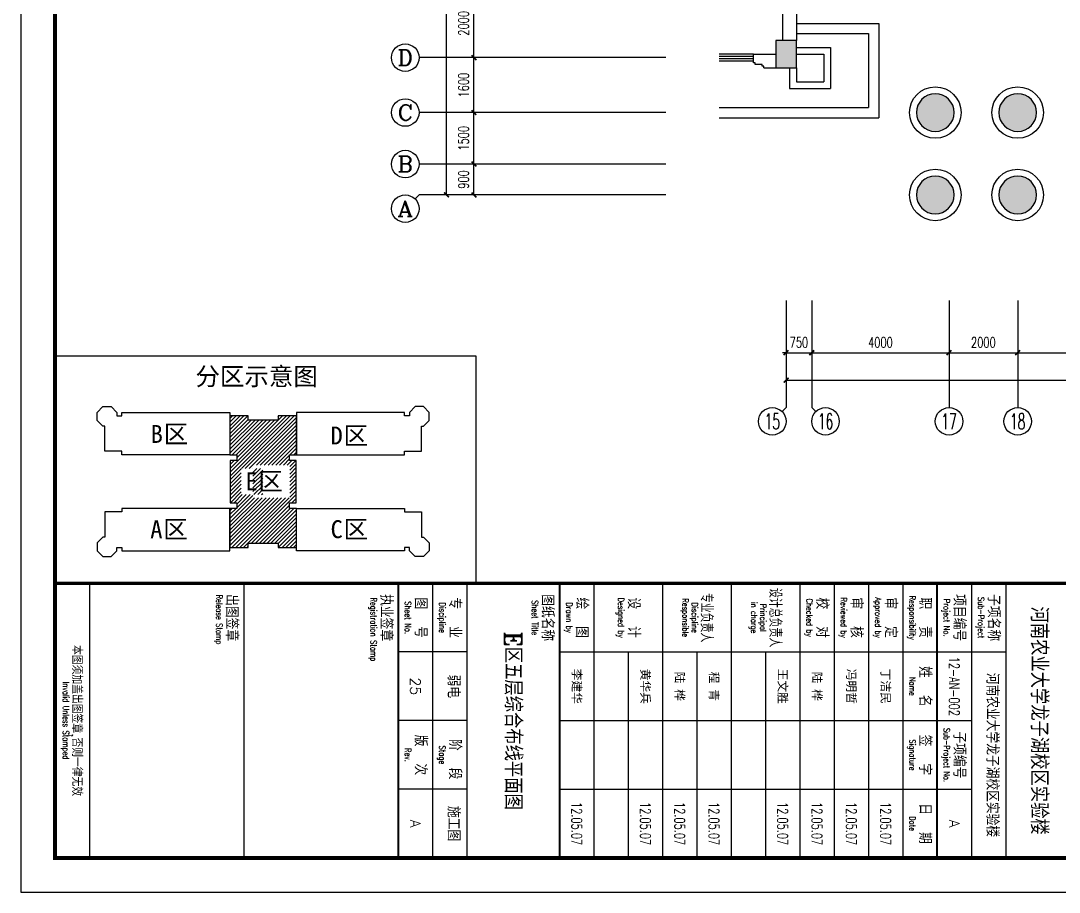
# Model space of a CAD drawing. Extents: x 190999 to 834799, y -200814 to 215286.
# Drawn here: x 666599 to 696859, y -200814 to -175421 of the extents above; entities that cross this region are included whole.
import ezdxf
from ezdxf.enums import TextEntityAlignment as Align

# ---------------------------------------------------------------- set-up
doc = ezdxf.new("R2010")
doc.units = 0
doc.header["$LTSCALE"] = 1000
doc.header["$MEASUREMENT"] = 0
for name, color, linetype in [('A-墙线', 2, 'Continuous'), ('A-外包装修', 250, 'Continuous'), ('A-外窗', 145, 'Continuous'), ('AXIS', 3, 'Continuous'), ('AXIS_TEXT', 7, 'Continuous'), ('COLUMN', 2, 'Continuous'), ('PUB_HATCH', 250, 'Continuous'), ('图框', 189, 'Continuous'), ('房间名称', 7, 'Continuous')]:
    doc.layers.add(name, color=color, linetype=linetype)
doc.styles.add('_TCH_AXIS', font='COMPLEX', dxfattribs={"bigfont": 'GBCBIG'})
doc.styles.add('COMPLEX', font='COMPLEX')
doc.styles.add('DIM_FONT', font='SIMPLEX', dxfattribs={"width": 0.7, "bigfont": 'GBCBIG'})
doc.styles.add('HT', font='simhei.ttf')
doc.styles.add('TKZ1_tjhts.shx', font='tjromant.shx', dxfattribs={"bigfont": 'tjhts.shx'})
doc.styles.add('TKZ2_tjkts.shx', font='tjromant.shx', dxfattribs={"bigfont": 'tjkts.shx'})
doc.styles.add('车', font='simhei.ttf')
doc.dimstyles.new('DIMN', dxfattribs={"dimtxt": 300, "dimasz": 100, "dimexe": 250, "dimexo": 300, "dimgap": 150, "dimtad": 1, "dimdec": 0, "dimzin": 0, "dimdsep": 46, "dimtxsty": 'DIM_FONT', "dimblk": 'ARCHTICK', "dimcen": 0.09, "dimclrt": 7, "dimazin": 2, "dimtfac": 1, "dimtdec": 0, "dimtix": 1, "dimtmove": 2, "dimatfit": 3, "dimfxl": 0, "dimtolj": 1, "dimtzin": 0, "dimarcsym": 0})

# ---------------------------------------------------------------- blocks, each defined once
blk = doc.blocks.new('TJAD_TK_A0')
at = {"layer": '图框'}
for p, q in [((2162, -441.7), (2162, 399.3)), ((2072, -154.7), (2152, -154.7)), ((2092, -284.7), (2092, -154.7)), ((2072, -164.7), (2152, -164.7)), ((2112, -284.7), (2112, -164.7)), ((2132, -284.7), (2132, -164.7)), ((2072, -184.7), (2152, -184.7)), ((2072, -194.7), (2152, -194.7)), ((2072, -204.7), (2152, -204.7)), ((2072, -214.7), (2152, -214.7)), ((2092, -224.7), (2152, -224.7)), ((2072, -234.7), (2152, -234.7)), ((2092, -244.7), (2152, -244.7)), ((2072, -254.7), (2152, -254.7)), ((2092, -264.7), (2152, -264.7)), ((2072, -274.7), (2152, -274.7)), ((2072, -311.7), (2152, -311.7)), ((2092, -311.7), (2092, -331.7)), ((2112, -311.7), (2112, -331.7)), ((2132, -311.7), (2132, -331.7)), ((2072, -321.7), (2152, -321.7)), ((2072, -376.7), (2152, -376.7)), ((2072, -421.7), (2152, -421.7)), ((973, -441.7), (2162, -441.7))]:
    blk.add_line(p, q, dxfattribs=at)
at = {"layer": '图框', "const_width": 1.2}
blk.add_lwpolyline([(2152, -431.7), (2152, 389.3), (998, 389.3), (998, -431.7)], close=True, dxfattribs=at)
at = {"layer": '图框'}
for points, const_width in [([(2072, 389.3), (2072, -431.7)], 1), ([(2072, -174.7), (2152, -174.7)], 0.6), ([(2072, -284.7), (2152, -284.7)], 0.6), ([(2072, -331.7), (2152, -331.7)], 0.6)]:
    blk.add_lwpolyline(points, dxfattribs=dict(at, const_width=const_width))
at = {"layer": '图框', "color": 3, "style": 'TKZ1_tjhts.shx'}
for s, height, p in [('河南农业大学龙子湖校区实验楼', 5, (2112, -144.91)), ('河南农业大学龙子湖校区实验楼', 3.6, (2122, -158.54)), ('A', 3, (2142, -169.7)), ('弱电', 3.6, (2102, -315.54)), ('施工图', 3.6, (2142, -315.54)), ('A', 3, (2142, -326.7))]:
    blk.add_text(s, height=height, dxfattribs=at).set_placement(p, align=Align.MIDDLE_CENTER)
at = {"layer": '图框', "style": 'TKZ2_tjkts.shx'}
for s, height, p in [('子项名称', 3.6, (2082, -158.16)), ('项目编号', 3.6, (2082, -168.16)), ('子项编号', 3.6, (2122, -168.16)), ('职  责', 3.6, (2082, -178.16)), ('姓  名', 3.6, (2102, -178.16)), ('签  字', 3.6, (2122, -178.16)), ('日  期', 3.6, (2142, -178.16)), ('审  定', 3.6, (2082, -188.16)), ('审  核', 3.6, (2082, -198.16)), ('校  对', 3.6, (2082, -208.16)), ('设  计', 3.6, (2082, -263.06)), ('绘  图', 3.6, (2082, -278.16)), ('图纸名称', 3.6, (2082, -288.16)), ('专  业', 3.6, (2082, -315.16)), (' 阶  段', 3.6, (2122, -315.16)), ('图  号', 3.6, (2082, -325.16)), ('版  次', 3.6, (2122, -325.16)), ('执业签章', 3.6, (2082, -335.16)), ('出图签章', 3.6, (2082, -380.16)), ('本图须加盖出图签章,否则一律无效', 3, (2112, -425.28))]:
    blk.add_text(s, height=height, dxfattribs=at).set_placement(p, align=Align.MIDDLE_CENTER)
for s, height, width, p in [('Sub-Project', 1.8, 0.8, (2082, -161.86)), ('Project No.', 1.8, 0.8, (2082, -171.86)), ('Sub-Project No.', 1.8, 0.7, (2122, -171.86)), ('Responsibility', 1.8, 0.8, (2082, -181.86)), ('Name', 1.8, 0.8, (2102, -181.86)), ('Signature', 1.8, 0.8, (2122, -181.86)), ('Date', 1.8, 0.8, (2142, -181.86)), ('Approved by', 1.8, 0.8, (2082, -191.86)), ('Reviewed by', 1.8, 0.8, (2082, -201.86)), ('Checked by', 1.8, 0.8, (2082, -211.86)), ('设计总负责人', 3.6, 0.8, (2082, -221.83)), ('Principal', 1.8, 0.8, (2082, -225.35)), ('in charge', 1.8, 0.8, (2082, -228)), ('专业负责人', 3.6, 0.8, (2082, -241.83)), ('Discipline', 1.8, 0.8, (2082, -245.28)), ('Responsible', 1.8, 0.8, (2082, -248)), ('Designed by', 1.8, 0.8, (2082, -266.76)), ('Drawn by', 1.8, 0.8, (2082, -281.86)), ('Sheet Title', 1.8, 0.8, (2082, -291.86)), ('Discipline', 1.8, 0.8, (2082, -318.86)), ('Stage', 1.8, 0.8, (2122, -318.86)), ('Sheet No.', 1.8, 0.8, (2082, -328.86)), ('Rev.', 1.8, 0.8, (2122, -328.86)), ('Registration Stamp', 1.8, 0.8, (2085.41, -338.86)), ('Release Stamp', 1.8, 0.8, (2082.52, -383.86)), ('Invalid Unless Stamped', 1.8, 0.8, (2112, -428.53))]:
    blk.add_text(s, height=height, dxfattribs=dict(at, width=width)).set_placement(p, align=Align.MIDDLE_CENTER)
at = {"layer": '图框', "color": 3, "style": 'TKZ1_tjhts.shx', "width": 0.7}
blk.add_text('12-AN-002', height=3, dxfattribs=at).set_placement((2102, -169.7), align=Align.MIDDLE_CENTER)
at = {"layer": '图框', "color": 0, "style": '车'}
for s, p in [('丁洁民', (2102, -189.7)), ('冯明哲', (2102, -199.7)), ('陆 桦', (2102, -209.7)), ('王文胜', (2102, -219.7)), ('程 青', (2102, -239.7)), ('陆 桦', (2102, -249.7)), ('黄华兵', (2102, -259.7)), ('李建华', (2102, -279.7))]:
    blk.add_text(s, height=2.5, dxfattribs=at).set_placement(p, align=Align.MIDDLE_CENTER)
at = {"layer": '图框', "color": 0, "style": 'TKZ1_tjhts.shx', "width": 0.7}
for p in [(2142, -189.7), (2142, -199.7), (2142, -209.7), (2142, -219.7), (2142, -239.7), (2142, -249.7), (2142, -259.7), (2142, -279.7)]:
    blk.add_text('12.05.07', height=3, dxfattribs=at).set_placement(p, align=Align.MIDDLE_CENTER)
blk = doc.blocks.new('_ArchTick')
at = {"const_width": 0.5}
blk.add_lwpolyline([(-0.7, -0.7), (0.7, 0.7)], dxfattribs=at)
blk = doc.blocks.new('*D824')
at = {"layer": 'AXIS', "color": 0, "lineweight": -2}
for p, q in [((680599, -179596), (679554, -179596)), ((679804, -180496), (679804, -179596)), ((680599, -180496), (679554, -180496))]:
    blk.add_line(p, q, dxfattribs=at)
at = {"layer": 'Defpoints', "color": 0}
for p in [(679804, -179596), (680899, -179596), (680899, -180496)]:
    blk.add_point(p, dxfattribs=at)
at = {"layer": 'AXIS', "color": 0, "lineweight": -2, "xscale": 100, "yscale": 100, "zscale": 100}
for p, rotation in [((679804, -179596), 90), ((679804, -180496), 270)]:
    blk.add_blockref('_ArchTick', p, dxfattribs=dict(at, rotation=rotation))
at = {"layer": 'AXIS', "color": 7, "insert": (679504, -180046), "char_height": 300, "attachment_point": 5, "rotation": 90, "style": 'DIM_FONT'}
blk.add_mtext('\\A1;900', dxfattribs=at)
blk = doc.blocks.new('*D825')
at = {"layer": 'AXIS', "color": 0, "lineweight": -2}
for p, q in [((680599, -178096), (679554, -178096)), ((679804, -179596), (679804, -178096)), ((680599, -179596), (679554, -179596))]:
    blk.add_line(p, q, dxfattribs=at)
at = {"layer": 'Defpoints', "color": 0}
for p in [(679804, -178096), (680899, -178096), (680899, -179596)]:
    blk.add_point(p, dxfattribs=at)
at = {"layer": 'AXIS', "color": 0, "lineweight": -2, "xscale": 100, "yscale": 100, "zscale": 100}
for p, rotation in [((679804, -178096), 90), ((679804, -179596), 270)]:
    blk.add_blockref('_ArchTick', p, dxfattribs=dict(at, rotation=rotation))
at = {"layer": 'AXIS', "color": 7, "insert": (679504, -178846), "char_height": 300, "attachment_point": 5, "rotation": 90, "style": 'DIM_FONT'}
blk.add_mtext('\\A1;1500', dxfattribs=at)
blk = doc.blocks.new('*D826')
at = {"layer": 'AXIS', "color": 0, "lineweight": -2}
for p, q in [((680599, -176496), (679554, -176496)), ((679804, -178096), (679804, -176496)), ((680599, -178096), (679554, -178096))]:
    blk.add_line(p, q, dxfattribs=at)
at = {"layer": 'Defpoints', "color": 0}
for p in [(679804, -176496), (680899, -176496), (680899, -178096)]:
    blk.add_point(p, dxfattribs=at)
at = {"layer": 'AXIS', "color": 0, "lineweight": -2, "xscale": 100, "yscale": 100, "zscale": 100}
for p, rotation in [((679804, -176496), 90), ((679804, -178096), 270)]:
    blk.add_blockref('_ArchTick', p, dxfattribs=dict(at, rotation=rotation))
at = {"layer": 'AXIS', "color": 7, "insert": (679504, -177296), "char_height": 300, "attachment_point": 5, "rotation": 90, "style": 'DIM_FONT'}
blk.add_mtext('\\A1;1600', dxfattribs=at)
blk = doc.blocks.new('*D827')
at = {"layer": 'AXIS', "color": 0, "lineweight": -2}
for p, q in [((680599, -174496), (679554, -174496)), ((679804, -176496), (679804, -174496)), ((680599, -176496), (679554, -176496))]:
    blk.add_line(p, q, dxfattribs=at)
at = {"layer": 'Defpoints', "color": 0}
for p in [(679804, -174496), (680899, -174496), (680899, -176496)]:
    blk.add_point(p, dxfattribs=at)
at = {"layer": 'AXIS', "color": 0, "lineweight": -2, "xscale": 100, "yscale": 100, "zscale": 100}
for p, rotation in [((679804, -174496), 90), ((679804, -176496), 270)]:
    blk.add_blockref('_ArchTick', p, dxfattribs=dict(at, rotation=rotation))
at = {"layer": 'AXIS', "color": 7, "insert": (679504, -175496), "char_height": 300, "attachment_point": 5, "rotation": 90, "style": 'DIM_FONT'}
blk.add_mtext('\\A1;2000', dxfattribs=at)
blk = doc.blocks.new('*D851')
at = {"layer": 'AXIS', "color": 0, "lineweight": -2}
for p, q in [((680599, -92496), (678754, -92496)), ((679004, -180496), (679004, -92496)), ((680599, -180496), (678754, -180496))]:
    blk.add_line(p, q, dxfattribs=at)
at = {"layer": 'Defpoints', "color": 0}
for p in [(679004, -92496), (680899, -92496), (680899, -180496)]:
    blk.add_point(p, dxfattribs=at)
at = {"layer": 'AXIS', "color": 0, "lineweight": -2, "xscale": 100, "yscale": 100, "zscale": 100}
for p, rotation in [((679004, -92496), 90), ((679004, -180496), 270)]:
    blk.add_blockref('_ArchTick', p, dxfattribs=dict(at, rotation=rotation))
at = {"layer": 'AXIS', "color": 7, "insert": (678704, -136496), "char_height": 300, "attachment_point": 5, "rotation": 90, "style": 'DIM_FONT'}
blk.add_mtext('\\A1;88000', dxfattribs=at)
blk = doc.blocks.new('*D852')
at = {"layer": 'AXIS', "color": 0, "lineweight": -2}
for p, q in [((688899, -183868), (688899, -185343)), ((689649, -183868), (689649, -185343)), ((688899, -185093), (688799, -185093)), ((688899, -185093), (689649, -185093)), ((689649, -185093), (689749, -185093))]:
    blk.add_line(p, q, dxfattribs=at)
at = {"layer": 'Defpoints', "color": 0}
for p in [(688899, -183568), (689649, -183568), (689649, -185093)]:
    blk.add_point(p, dxfattribs=at)
at = {"layer": 'AXIS', "color": 0, "lineweight": -2, "xscale": 100, "yscale": 100, "zscale": 100}
blk.add_blockref('_ArchTick', (688899, -185093), dxfattribs=at)
at = {"layer": 'AXIS', "color": 0, "lineweight": -2, "xscale": 100, "yscale": 100, "zscale": 100, "rotation": 180}
blk.add_blockref('_ArchTick', (689649, -185093), dxfattribs=at)
at = {"layer": 'AXIS', "color": 7, "insert": (689274, -184793), "char_height": 300, "attachment_point": 5, "style": 'DIM_FONT'}
blk.add_mtext('\\A1;750', dxfattribs=at)
blk = doc.blocks.new('*D853')
at = {"layer": 'AXIS', "color": 0, "lineweight": -2}
for p, q in [((689649, -183868), (689649, -185343)), ((693649, -183868), (693649, -185343)), ((689649, -185093), (693649, -185093))]:
    blk.add_line(p, q, dxfattribs=at)
at = {"layer": 'Defpoints', "color": 0}
for p in [(689649, -183568), (693649, -183568), (693649, -185093)]:
    blk.add_point(p, dxfattribs=at)
at = {"layer": 'AXIS', "color": 0, "lineweight": -2, "xscale": 100, "yscale": 100, "zscale": 100, "rotation": 180}
blk.add_blockref('_ArchTick', (689649, -185093), dxfattribs=at)
at = {"layer": 'AXIS', "color": 0, "lineweight": -2, "xscale": 100, "yscale": 100, "zscale": 100}
blk.add_blockref('_ArchTick', (693649, -185093), dxfattribs=at)
at = {"layer": 'AXIS', "color": 7, "insert": (691649, -184793), "char_height": 300, "attachment_point": 5, "style": 'DIM_FONT'}
blk.add_mtext('\\A1;4000', dxfattribs=at)
blk = doc.blocks.new('*D854')
at = {"layer": 'AXIS', "color": 0, "lineweight": -2}
for p, q in [((693649, -183868), (693649, -185343)), ((695649, -183868), (695649, -185343)), ((693649, -185093), (695649, -185093))]:
    blk.add_line(p, q, dxfattribs=at)
at = {"layer": 'Defpoints', "color": 0}
for p in [(693649, -183568), (695649, -183568), (695649, -185093)]:
    blk.add_point(p, dxfattribs=at)
at = {"layer": 'AXIS', "color": 0, "lineweight": -2, "xscale": 100, "yscale": 100, "zscale": 100, "rotation": 180}
blk.add_blockref('_ArchTick', (693649, -185093), dxfattribs=at)
at = {"layer": 'AXIS', "color": 0, "lineweight": -2, "xscale": 100, "yscale": 100, "zscale": 100}
blk.add_blockref('_ArchTick', (695649, -185093), dxfattribs=at)
at = {"layer": 'AXIS', "color": 7, "insert": (694649, -184793), "char_height": 300, "attachment_point": 5, "style": 'DIM_FONT'}
blk.add_mtext('\\A1;2000', dxfattribs=at)
blk = doc.blocks.new('*D855')
at = {"layer": 'AXIS', "color": 0, "lineweight": -2}
for p, q in [((695649, -183868), (695649, -185343)), ((699649, -183868), (699649, -185343)), ((695649, -185093), (699649, -185093))]:
    blk.add_line(p, q, dxfattribs=at)
at = {"layer": 'Defpoints', "color": 0}
for p in [(695649, -183568), (699649, -183568), (699649, -185093)]:
    blk.add_point(p, dxfattribs=at)
at = {"layer": 'AXIS', "color": 0, "lineweight": -2, "xscale": 100, "yscale": 100, "zscale": 100, "rotation": 180}
blk.add_blockref('_ArchTick', (695649, -185093), dxfattribs=at)
at = {"layer": 'AXIS', "color": 0, "lineweight": -2, "xscale": 100, "yscale": 100, "zscale": 100}
blk.add_blockref('_ArchTick', (699649, -185093), dxfattribs=at)
at = {"layer": 'AXIS', "color": 7, "insert": (697649, -184793), "char_height": 300, "attachment_point": 5, "style": 'DIM_FONT'}
blk.add_mtext('\\A1;4000', dxfattribs=at)
blk = doc.blocks.new('*D863')
at = {"layer": 'AXIS', "color": 0, "lineweight": -2}
for p, q in [((688899, -183868), (688899, -186143)), ((728399, -183868), (728399, -186143)), ((688899, -185893), (728399, -185893))]:
    blk.add_line(p, q, dxfattribs=at)
at = {"layer": 'Defpoints', "color": 0}
for p in [(688899, -183568), (728399, -183568), (728399, -185893)]:
    blk.add_point(p, dxfattribs=at)
at = {"layer": 'AXIS', "color": 0, "lineweight": -2, "xscale": 100, "yscale": 100, "zscale": 100, "rotation": 180}
blk.add_blockref('_ArchTick', (688899, -185893), dxfattribs=at)
at = {"layer": 'AXIS', "color": 0, "lineweight": -2, "xscale": 100, "yscale": 100, "zscale": 100}
blk.add_blockref('_ArchTick', (728399, -185893), dxfattribs=at)
at = {"layer": 'AXIS', "color": 7, "insert": (708649, -185593), "char_height": 300, "attachment_point": 5, "style": 'DIM_FONT'}
blk.add_mtext('\\A1;39500', dxfattribs=at)
blk = doc.blocks.new('_AXISO')
blk.add_circle((0, 0), 0.5)
at = {"layer": 'AXIS_TEXT', "style": 'COMPLEX', "width": 1.041667}
blk.add_attdef('A', text='', height=0.56, dxfattribs=at).set_placement((-0.25, -0.28), (0.25, -0.28), align=Align.FIT)

msp = doc.modelspace()

# ---------------------------------------------------------------- hatches: boundary and pattern name
at = {"layer": 'PUB_HATCH'}
for points in [[(689198.5, -175996.3), (688598.5, -175996.3), (688598.5, -176796.3), (689198.5, -176796.3)], [(692698.5, -178096.3, 1), (693798.5, -178096.3, 1)], [(696198.5, -178096.3, 1), (695098.5, -178096.3, 1)], [(692698.5, -180496.3, 1), (693798.5, -180496.3, 1)], [(695098.5, -180496.3, 1), (696198.5, -180496.3, 1)]]:
    msp.add_hatch(color=256, dxfattribs=at).paths.add_polyline_path(points)
h = msp.add_hatch(dxfattribs=at)
h.set_pattern_fill('ANSI31', color=256, scale=50, style=0)
h.set_pattern_definition([(45, (49665.26, 1045398.1), (-56.1266008, 56.1266008), [])])
edge = h.paths.add_edge_path(flags=16)
edge.add_line((673019.7, -189227.8), (673650.3, -189227.8))
edge.add_line((673650.3, -189227.8), (673650.3, -188470.2))
edge.add_line((673650.3, -188470.2), (673019.7, -188470.2))
edge.add_line((673019.7, -188470.2), (673019.7, -189227.8))
edge.add_line((673365.3, -189319.3), (674438.9, -189319.3))
edge.add_line((674438.9, -189319.3), (674438.9, -188366.8))
edge.add_line((674438.9, -188366.8), (673365.3, -188366.8))
edge.add_line((673365.3, -188366.8), (673365.3, -189319.3))
h.paths.add_polyline_path([(673662, -190639.2), (674097, -190639.2), (674097, -190764.2), (674629.5, -190764.2), (674629.5, -189634.2), (674432, -189634.2), (674432, -189464.2), (674627, -189464.2), (674627, -188234.2), (674432, -188234.2), (674432, -188064.2), (674629.5, -188064.2), (674629.5, -186934.2), (674097, -186934.2), (674097, -187059.2), (673227.1, -187059.2), (673227.1, -186934.2), (672694.5, -186934.2), (672694.5, -188064.2), (672892.1, -188064.2), (672892.1, -188234.2), (672697.1, -188234.2), (672697.1, -189464.2), (672892.1, -189464.2), (672892.1, -189634.2), (672694.5, -189634.2), (672694.5, -190764.2), (673227.1, -190764.2), (673227.1, -190639.2)])

# ---------------------------------------------------------------- linework, layer by layer
msp.add_lwpolyline([(667598.5, -191813.5), (679864, -191813.5), (679864, -185196), (667598.5, -185196)], close=True)
for points in [[(672689.5, -186934.2), (672689.5, -188064.2), (669547, -188064.2), (669547, -187964.2), (669047, -187964.2), (669047, -187234.2), (668993.9, -187234.2), (668827, -187067.3), (668827, -186831.2), (668994, -186664.2), (669230.1, -186664.2), (669397.1, -186831.2), (669397.1, -186934.2), (669547, -186934.2), (669547, -186834.2), (672689.5, -186834.2), (672689.5, -186934.2)], [(674634.5, -186934.2), (674634.5, -188064.2), (677777, -188064.2), (677777, -187964.2), (678277.1, -187964.2), (678277.1, -187234.2), (678330.2, -187234.2), (678497.1, -187067.3), (678497.1, -186831.2), (678330.1, -186664.2), (678094, -186664.2), (677927, -186831.2), (677927, -186934.2), (677777, -186934.2), (677777, -186834.2), (674634.5, -186834.2), (674634.5, -186934.2)], [(673662, -190639.2), (674097, -190639.2), (674097, -190764.2), (674629.5, -190764.2), (674629.5, -190764.2), (674629.5, -189634.2), (674432, -189634.2), (674432, -189464.2), (674627, -189464.2), (674627, -188234.2), (674432, -188234.2), (674432, -188064.2), (674629.5, -188064.2), (674629.5, -186934.2), (674097, -186934.2), (674097, -187059.2), (673227.1, -187059.2), (673227.1, -186934.2), (672694.5, -186934.2), (672694.5, -188064.2), (672892.1, -188064.2), (672892.1, -188234.2), (672697.1, -188234.2), (672697.1, -189464.2), (672892.1, -189464.2), (672892.1, -189634.2), (672694.5, -189634.2), (672694.5, -190764.2), (672694.5, -190764.2), (673227.1, -190764.2), (673227.1, -190639.2), (673662, -190639.2)], [(672689.5, -190764.2), (672689.5, -189634.2), (669547, -189634.2), (669547, -189734.2), (669047, -189734.2), (669047, -190464.2), (668993.9, -190464.2), (668827, -190631.1), (668827, -190867.2), (668994, -191034.2), (669230.1, -191034.2), (669397.1, -190867.2), (669397.1, -190764.2), (669547, -190764.2), (669547, -190864.2), (672689.5, -190864.2), (672689.5, -190764.2)], [(674634.5, -190764.2), (674634.5, -189634.2), (677777, -189634.2), (677777, -189734.2), (678277.1, -189734.2), (678277.1, -190464.2), (678330.2, -190464.2), (678497.1, -190631.1), (678497.1, -190867.2), (678330.1, -191034.2), (678094, -191034.2), (677927, -190867.2), (677927, -190764.2), (677777, -190764.2), (677777, -190864.2), (674634.5, -190864.2), (674634.5, -190764.2)]]:
    msp.add_lwpolyline(points)
at = {"layer": 'A-墙线'}
for p, q in [((689198.5, -166996.3), (689198.5, -175996.3)), ((688798.5, -170596.3), (688798.5, -175996.3)), ((687948.5, -176396.3), (688598.5, -176396.3)), ((687948.5, -176646.3), (687948.5, -176396.3)), ((689198.5, -176196.3), (690198.5, -176196.3)), ((689198.5, -176396.3), (689998.5, -176396.3)), ((689998.5, -176396.3), (689998.5, -177196.3)), ((690198.5, -176196.3), (690198.5, -177396.3)), ((687998.5, -176646.3), (687948.5, -176646.3)), ((687998.5, -176696.3), (687998.5, -176646.3)), ((688198.5, -176696.3), (687998.5, -176696.3)), ((688198.5, -176746.3), (688198.5, -176696.3)), ((688248.5, -176746.3), (688198.5, -176746.3)), ((688248.5, -176796.3), (688248.5, -176746.3)), ((688248.5, -176796.3), (688598.5, -176796.3)), ((688998.5, -176796.3), (688998.5, -177396.3)), ((689198.5, -176796.3), (689198.5, -177196.3)), ((689198.5, -177196.3), (689998.5, -177196.3)), ((688998.5, -177396.3), (690198.5, -177396.3))]:
    msp.add_line(p, q, dxfattribs=at)
at = {"layer": 'A-外包装修'}
for p, q in [((689198.5, -175496.3), (691598.5, -175496.3)), ((691598.5, -175496.3), (691598.5, -178246.5)), ((689198.5, -175796.3), (691298.5, -175796.3)), ((691298.5, -175796.3), (691298.5, -177946.5)), ((686948.5, -177946.5), (691298.5, -177946.5)), ((686948.5, -178246.5), (691598.5, -178246.5))]:
    msp.add_line(p, q, dxfattribs=at)
for centre in [(693248.5, -178096.3), (695648.5, -178096.3), (693248.5, -180496.3), (695648.5, -180496.3)]:
    msp.add_circle(centre, 750, dxfattribs=at)
at = {"layer": 'A-外窗'}
for p, q in [((687948.5, -176396.3), (686948.5, -176396.3)), ((687948.5, -176466.3), (686948.5, -176466.3)), ((687948.5, -176526.3), (686948.5, -176526.3)), ((687948.5, -176596.3), (686948.5, -176596.3))]:
    msp.add_line(p, q, dxfattribs=at)
at = {"layer": 'AXIS'}
for p, q in [((685398.5, -176496.3), (678204.1, -176496.3)), ((685398.5, -178096.3), (678204.1, -178096.3)), ((685398.5, -179596.3), (678204.1, -179596.3)), ((678086.9, -180613.5), (678204.1, -180496.3)), ((685398.5, -180496.3), (678204.1, -180496.3)), ((688898.5, -183567.8), (688898.5, -186692.8)), ((689648.5, -183567.8), (689648.5, -186692.8)), ((693648.5, -183567.8), (693648.5, -186692.8)), ((695648.5, -183567.8), (695648.5, -186692.8)), ((688781.4, -186810), (688898.5, -186692.8)), ((689765.7, -186810), (689648.5, -186692.8))]:
    msp.add_line(p, q, dxfattribs=at)
at = {"layer": 'COLUMN'}
for p, q in [((689198.5, -175996.3), (688598.5, -175996.3)), ((688598.5, -175996.3), (688598.5, -176796.3)), ((689198.5, -176796.3), (689198.5, -175996.3)), ((688598.5, -176796.3), (689198.5, -176796.3))]:
    msp.add_line(p, q, dxfattribs=at)
for centre, start, end in [((693248.5, -178096.3), 0, 180), ((695648.5, -178096.3), 0, 180), ((693248.5, -178096.3), 180, 0), ((695648.5, -178096.3), 180, 0), ((693248.5, -180496.3), 0, 180), ((695648.5, -180496.3), 0, 180), ((693248.5, -180496.3), 180, 0), ((695648.5, -180496.3), 180, 0)]:
    msp.add_arc(centre, 550, start, end, dxfattribs=at)

# ---------------------------------------------------------------- block references
at = {"layer": 'AXIS'}
ref = msp.add_blockref('_AXISO', (677804.1, -176496.3), dxfattribs=dict(at, xscale=800, yscale=800, zscale=800))
ref.add_attrib('A', 'D', dxfattribs={"layer": 'AXIS_TEXT', "height": 452.5, "style": '_TCH_AXIS', "width": 1.235294}).set_placement((677577.8, -176722.6), (678030.4, -176722.6), align=Align.FIT)
ref = msp.add_blockref('_AXISO', (677804.1, -178096.3), dxfattribs=dict(at, xscale=800, yscale=800, zscale=800))
ref.add_attrib('A', 'C', dxfattribs={"layer": 'AXIS_TEXT', "height": 452.5, "style": '_TCH_AXIS', "width": 1.4}).set_placement((677577.8, -178322.6), (678030.4, -178322.6), align=Align.FIT)
ref = msp.add_blockref('_AXISO', (677804.1, -179596.3), dxfattribs=dict(at, xscale=800, yscale=800, zscale=800))
ref.add_attrib('A', 'B', dxfattribs={"layer": 'AXIS_TEXT', "height": 452.5, "style": '_TCH_AXIS', "width": 1.235294}).set_placement((677577.8, -179822.6), (678030.4, -179822.6), align=Align.FIT)
ref = msp.add_blockref('_AXISO', (677804.1, -180896.3), dxfattribs=dict(at, xscale=800, yscale=800, zscale=800))
ref.add_attrib('A', 'A', dxfattribs={"layer": 'AXIS_TEXT', "height": 452.5, "style": '_TCH_AXIS', "width": 1.166667}).set_placement((677577.8, -181122.6), (678030.4, -181122.6), align=Align.FIT)
ref = msp.add_blockref('_AXISO', (688498.5, -187092.8), dxfattribs=dict(at, xscale=800, yscale=800, zscale=800))
ref.add_attrib('A', '15', dxfattribs={"layer": 'AXIS_TEXT', "height": 452.55, "style": '_TCH_AXIS', "width": 0.724138}).set_placement((688272.3, -187319.1), (688724.8, -187319.1), align=Align.FIT)
ref = msp.add_blockref('_AXISO', (690048.5, -187092.8), dxfattribs=dict(at, xscale=800, yscale=800, zscale=800))
ref.add_attrib('A', '16', dxfattribs={"layer": 'AXIS_TEXT', "height": 452.55, "style": '_TCH_AXIS', "width": 0.724138}).set_placement((689822.3, -187319.1), (690274.8, -187319.1), align=Align.FIT)
ref = msp.add_blockref('_AXISO', (693648.5, -187092.8), dxfattribs=dict(at, xscale=800, yscale=800, zscale=800))
ref.add_attrib('A', '17', dxfattribs={"layer": 'AXIS_TEXT', "height": 452.55, "style": '_TCH_AXIS', "width": 0.724138}).set_placement((693422.3, -187319.1), (693874.8, -187319.1), align=Align.FIT)
ref = msp.add_blockref('_AXISO', (695648.5, -187092.8), dxfattribs=dict(at, xscale=800, yscale=800, zscale=800))
ref.add_attrib('A', '18', dxfattribs={"layer": 'AXIS_TEXT', "height": 452.55, "style": '_TCH_AXIS', "width": 0.724138}).set_placement((695422.3, -187319.1), (695874.8, -187319.1), align=Align.FIT)
at = {"layer": '图框', "xscale": 100, "yscale": 100, "zscale": 100, "rotation": 270}
msp.add_blockref('TJAD_TK_A0', (710768.8, 15386.5), dxfattribs=at)

# ---------------------------------------------------------------- texts
at = {"layer": '图框', "color": 3, "style": 'TKZ1_tjhts.shx'}
for s, height, p in [('E区五层综合布线平面图', 500, (680948.5, -195813.5)), ('25', 300, (678098.5, -194813.5))]:
    msp.add_text(s, height=height, rotation=270, dxfattribs=at).set_placement(p, align=Align.MIDDLE_CENTER)
at = {"layer": '房间名称', "style": 'HT'}
for s, height, p in [('分区示意图', 522.78, (671689.8, -186043.7)), ('B', 522.8, (670384, -187722.5)), ('区', 522.8, (670762.1, -187722.5)), ('D', 522.8, (675626, -187767.7)), ('区', 522.8, (676004.1, -187767.7)), ('E', 522.8, (673146, -189101.5)), ('区', 522.8, (673524.1, -189101.5)), ('A', 522.8, (670372.2, -190498.8)), ('区', 522.8, (670750.3, -190498.8)), ('C', 522.8, (675626, -190496.9)), ('区', 522.8, (676004.1, -190496.9))]:
    msp.add_text(s, height=height, dxfattribs=at).set_placement(p)

# ---------------------------------------------------------------- dimensions: what is measured, and where the dimension line sits
at = {"layer": 'AXIS'}
for p1, p2, distance, picture, middle in [((680898.5, -180496.3), (680898.5, -92496.3), 1894.4, '*D851', (678704.1, -136496.3)), ((680898.5, -176496.3), (680898.5, -174496.3), 1094.4, '*D827', (679504.1, -175496.3)), ((680898.5, -178096.3), (680898.5, -176496.3), 1094.4, '*D826', (679504.1, -177296.3)), ((680898.5, -179596.3), (680898.5, -178096.3), 1094.4, '*D825', (679504.1, -178846.3)), ((680898.5, -180496.3), (680898.5, -179596.3), 1094.4, '*D824', (679504.1, -180046.3)), ((688898.5, -183567.8), (689648.5, -183567.8), -1525, '*D852', (689273.5, -184792.8)), ((688898.5, -183567.8), (728398.5, -183567.8), -2325, '*D863', (708648.5, -185592.8)), ((689648.5, -183567.8), (693648.5, -183567.8), -1525, '*D853', (691648.5, -184792.8)), ((693648.5, -183567.8), (695648.5, -183567.8), -1525, '*D854', (694648.5, -184792.8)), ((695648.5, -183567.8), (699648.5, -183567.8), -1525, '*D855', (697648.5, -184792.8))]:
    dim = msp.add_aligned_dim(p1=p1, p2=p2, distance=distance, dimstyle='DIMN', dxfattribs=at)
    dim.commit()
    dim.dimension.update_dxf_attribs({"geometry": picture, "text_midpoint": middle})

doc.saveas('drawing.dxf')
